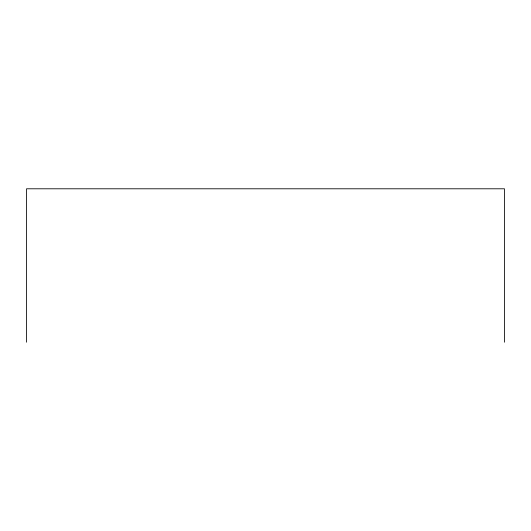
<?xml version="1.0" encoding="UTF-8"?>
<svg xmlns="http://www.w3.org/2000/svg" width="531" height="531" viewBox="0 0 531 531"><rect width="100%" height="100%" fill="white"/><g stroke="black" fill="none" stroke-linecap="round" stroke-linejoin="round"><path stroke-width="0.8" d="M504.45 342.21L504.45 188.79L26.55 188.79L26.55 342.21"/></g></svg>
